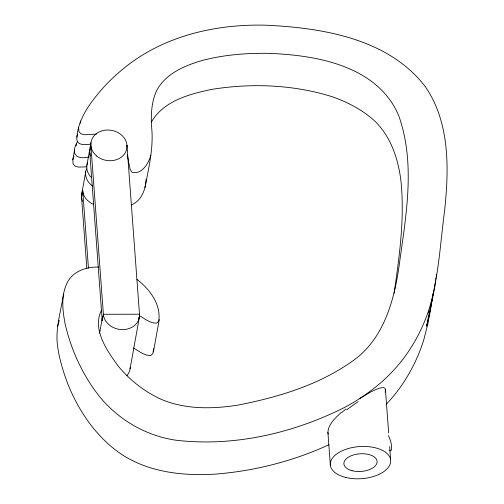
<?xml version="1.0" encoding="UTF-8"?>
<svg xmlns="http://www.w3.org/2000/svg" width="504" height="504" viewBox="0 0 504 504"><rect width="100%" height="100%" fill="white"/><g stroke="black" fill="none" stroke-linecap="round" stroke-linejoin="round"><path stroke-width="0.76" d="M146.097 179.254C145.782 189.309 141.391 201.165 131.21 204.876M77.471 141.58C70.522 153.714 75.833 159.856 88.736 157.09M98.778 267.089C87.513 266.692 75.266 270.377 68.676 280.098C60.562 293.359 62.351 309.784 65.224 324.33C70.982 349.184 81.692 372.891 97.014 393.315C116.203 418.522 144.957 435.853 176.406 440.269C234.114 446.922 293.233 433.27 344.799 407.308C358.199 400.138 370.849 391.532 382.227 381.446A200.346 168.216 10.2 0 0 403.068 359.037C411.623 347.842 418.629 335.5 424.103 322.522A225.987 189.743 10.2 0 0 429.723 307.012C438.826 275.531 440.37 242.531 444.654 210.2C449.001 168.739 449.996 122.982 425.578 87.035C389.006 38.745 322.573 27.764 265.759 25.2C214.88 23.871 161.872 36.313 122.252 69.64A217.98 183.015 10.2 0 0 102.173 88.893C89.807 103.238 77.377 119.656 76.772 139.425C77.654 146.16 86.272 144.503 91.067 144.138M63.46 294.09C61.091 311.113 55.207 328.041 57.487 345.404C59.163 358.262 62.887 370.711 67.391 382.838C77.698 409.091 93.826 433.44 116.386 450.702C144.793 471.996 181.591 476.324 216.071 474.062C255.037 470.906 293.46 461.078 328.992 444.723M436.168 276.255L436.445 274.214M433.409 292.27L430.328 310.766L426.686 326.126L426.365 324.828M435.739 279.323L435.954 277.792M431.947 299.943L427.997 323.335L423.896 339.381A225.987 189.743 10.2 0 1 418.276 354.898C412.801 367.87 405.796 380.218 397.24 391.413A200.346 168.216 10.2 0 1 386.14 404.397M435.519 280.854C433.736 296.176 429.137 310.937 426.686 326.126M394.103 293.265C399.451 255.95 404.863 218.106 400.875 180.375C398.154 158.71 390.89 136.811 374.938 121.231C362.634 109.935 347.703 102.142 332.016 96.673C293.259 84.571 251.591 82.958 211.636 89.403C189.384 94.072 163.617 100.901 151.427 121.981M144.963 187.62C148.819 167.032 154.085 146.374 151.408 125.294C150.967 113.419 151.635 101.153 156.826 90.254C166.049 73.137 185.327 65.369 203.049 60.247C223.933 54.854 245.568 53.122 267.082 53.323C315.561 54.892 376.677 65.218 398.488 115.013C416.361 164.651 405.455 218.314 398.67 269.035C393.536 302.419 383.179 338.184 354.873 359.384C320.538 384.621 278.529 397.278 237.151 405.248C211.85 409.109 185.056 409.506 161.123 399.275C144.692 391.822 130.259 380.47 118.686 366.679C107.541 351.477 91.665 329.572 101.537 310.18M86.833 166.805L78.662 167.126L75.165 166.194L73.08 163.894L72.809 159.774L74.56 150.06M76.104 145.908L76.507 143.665M80.18 123.247L80.583 121.004M81.648 194.399L85.73 171.738M86.896 165.268L90.972 142.607M93.492 204.347A18.169 15.252 10.2 0 1 82.719 190.72L81.553 197.196L86.833 268.349M89.712 151.874L90.877 145.398L103.396 314.282L102.23 320.758L89.712 151.874A18.169 15.252 10.2 0 0 90.72 156.095M126.75 146.557L126.97 145.341L139.488 314.225A18.169 15.252 10.2 0 1 122.585 329.61A18.169 15.252 10.2 0 1 103.396 314.282L139.488 314.225M99.584 333.201L102.325 317.961M138.329 320.702L138.972 317.104M130.076 368.821L139.4 317.022M153.424 351.937L159.251 319.567M76.885 137.113L77.559 134.228M57.639 326.466L59.226 320.368M72.809 159.774L73.893 156.221M150.791 155.251C148.737 163.271 141.63 175.008 131.947 172.292L130.026 169.124L127.336 154.892M341.441 412.196C335.733 417.74 328.4 423.839 327.896 432.363L330.397 465.608M359.856 398.437L370.881 391.873L378.863 388.225L383.544 387.557L384.867 388.313L385.428 389.592M96.403 134.089L84.483 134.751L80.987 133.825L78.901 131.525L78.637 127.399M139.255 315.617C144.761 318.528 150.116 323.587 156.731 323.058L158.703 321.155C161.444 304.712 149.468 288.786 136.893 279.418M133.434 347.993C138.94 350.904 144.295 355.956 150.904 355.427L152.876 353.524L153.581 348.611M328.274 434.095L327.896 432.363M428.69 311.875L429.011 313.179M385.491 390.279L388.666 433.037M82.719 190.72L88.458 268.128M389.668 446.563L390.606 459.623M346.727 409.872A40.83 7.251 -37.5 0 1 358.256 401.594M385.339 389.693A20.973 5.752 -53.6 0 1 385.169 392.15M341.933 412.379A34.921 9.702 -38.6 0 1 346.034 408.939M388.338 435.506A8.99 2.394 74.9 0 1 391.595 446.468A8.99 2.394 74.9 0 1 389.586 450.299M82.568 201.417A18.169 15.252 10.2 0 1 82.404 191.545M102.23 320.758A18.169 15.252 10.2 0 1 102.614 316.531M130.202 367.403A18.169 15.252 10.2 0 1 126.85 375.707M91.552 177.729A18.169 15.252 10.2 0 1 87.646 162.408M92.686 186.102A18.169 15.252 10.2 0 1 86.48 168.884M345.221 477.32A30.278 16.078 -4.2 0 0 390.72 461.11A30.278 16.078 -4.2 0 0 345.561 449.404A30.278 16.078 -4.2 0 0 345.221 477.32M352.094 470.704A16.651 8.839 -4.2 0 0 377.118 461.79A16.651 8.839 -4.2 0 0 352.283 455.351A16.651 8.839 -4.2 0 0 352.094 470.704M96.737 156.064A18.169 15.252 10.2 0 0 126.586 149.568A18.169 15.252 10.2 0 0 103.446 130.486A18.169 15.252 10.2 0 0 96.737 156.064"/></g></svg>
